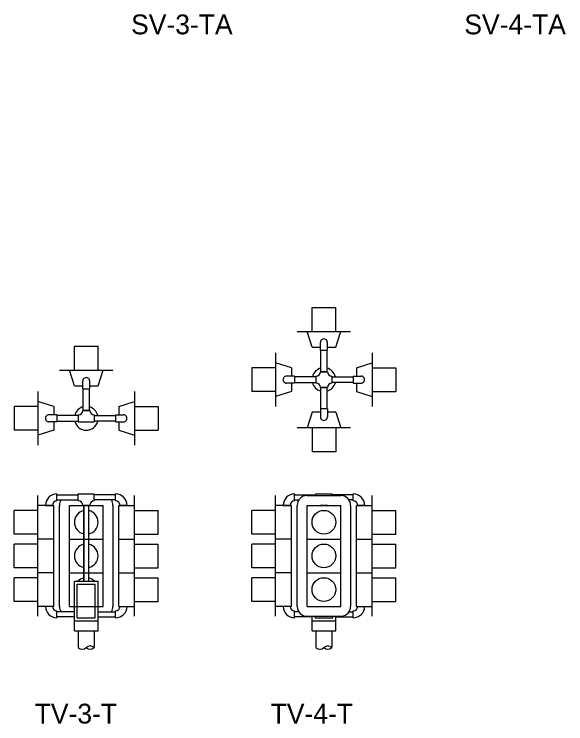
# Model space of a CAD drawing. Extents: x -816.1 to -768.4, y 449.8 to 494.3.
# Drawn here: x -783.86 to -770.21, y 451.95 to 469.51 of the extents above; entities that cross this region are included whole.
import ezdxf

# ---------------------------------------------------------------- set-up
doc = ezdxf.new("R2010")
doc.units = 0
doc.layers.add('es_NO-PLOT', color=7, linetype='Continuous')
doc.layers.add('es_SIGNAL-LIGHTING', color=7, linetype='Continuous')

msp = doc.modelspace()

# ---------------------------------------------------------------- linework, layer by layer
at = {"layer": 'es_SIGNAL-LIGHTING'}
for p, q in [((-776.488, 461.664), (-776.488, 462.252)), ((-776.488, 462.252), (-775.9, 462.252)), ((-775.9, 461.664), (-775.9, 462.252)), ((-776.856, 461.664), (-775.532, 461.664)), ((-776.488, 461.272), (-776.61, 461.664)), ((-775.9, 461.272), (-775.777, 461.664)), ((-782.37, 460.707), (-782.37, 461.295)), ((-782.37, 461.295), (-781.782, 461.295)), ((-781.782, 460.707), (-781.782, 461.295)), ((-776.488, 461.272), (-776.28, 461.272)), ((-776.28, 461.195), (-776.28, 461.391)), ((-776.108, 461.195), (-776.108, 461.391)), ((-776.108, 461.272), (-775.9, 461.272)), ((-777.389, 461.131), (-777.389, 459.807)), ((-776.28, 461.195), (-776.108, 461.195)), ((-776.267, 460.665), (-776.267, 461.195)), ((-776.12, 461.195), (-776.12, 460.665)), ((-774.999, 461.131), (-774.999, 459.807)), ((-777.389, 460.763), (-777.977, 460.763)), ((-777.977, 460.763), (-777.977, 460.175)), ((-776.996, 460.763), (-777.389, 460.886)), ((-776.996, 460.763), (-776.996, 460.555)), ((-775.391, 460.763), (-774.999, 460.886)), ((-775.391, 460.763), (-775.391, 460.555)), ((-774.999, 460.763), (-774.411, 460.763)), ((-774.411, 460.763), (-774.411, 460.175)), ((-782.738, 460.707), (-781.414, 460.707)), ((-782.37, 460.315), (-782.493, 460.707)), ((-781.782, 460.315), (-781.659, 460.707)), ((-776.28, 460.665), (-776.108, 460.665)), ((-776.108, 460.665), (-776.28, 460.665)), ((-782.162, 460.238), (-782.162, 460.434)), ((-781.99, 460.238), (-781.99, 460.434)), ((-776.92, 460.555), (-777.116, 460.555)), ((-776.92, 460.383), (-777.116, 460.383)), ((-776.996, 460.383), (-776.996, 460.175)), ((-776.92, 460.555), (-776.92, 460.383)), ((-776.39, 460.542), (-776.92, 460.542)), ((-776.92, 460.395), (-776.39, 460.395)), ((-776.39, 460.555), (-776.39, 460.383)), ((-775.998, 460.555), (-775.998, 460.383)), ((-775.998, 460.542), (-775.468, 460.542)), ((-775.468, 460.395), (-775.998, 460.395)), ((-775.468, 460.555), (-775.272, 460.555)), ((-775.468, 460.555), (-775.468, 460.383)), ((-775.468, 460.383), (-775.272, 460.383)), ((-775.391, 460.383), (-775.391, 460.175)), ((-782.37, 460.315), (-782.162, 460.315)), ((-782.162, 460.238), (-781.99, 460.238)), ((-782.15, 459.708), (-782.15, 460.238)), ((-782.003, 460.238), (-782.003, 459.708)), ((-781.99, 460.315), (-781.782, 460.315)), ((-776.28, 460.273), (-776.108, 460.273)), ((-776.108, 460.273), (-776.28, 460.273)), ((-776.267, 459.743), (-776.267, 460.273)), ((-776.12, 460.273), (-776.12, 459.743)), ((-783.271, 460.174), (-783.271, 458.85)), ((-780.881, 460.174), (-780.881, 458.85)), ((-777.389, 460.175), (-777.977, 460.175)), ((-776.996, 460.175), (-777.389, 460.052)), ((-775.391, 460.175), (-774.999, 460.052)), ((-774.999, 460.175), (-774.411, 460.175)), ((-782.879, 459.806), (-783.271, 459.929)), ((-781.273, 459.806), (-780.881, 459.929)), ((-783.271, 459.806), (-783.859, 459.806)), ((-783.859, 459.806), (-783.859, 459.218)), ((-782.879, 459.806), (-782.879, 459.598)), ((-782.162, 459.708), (-781.99, 459.708)), ((-781.99, 459.708), (-782.162, 459.708)), ((-781.273, 459.806), (-781.273, 459.598)), ((-780.881, 459.806), (-780.293, 459.806)), ((-780.293, 459.806), (-780.293, 459.218)), ((-776.28, 459.743), (-776.28, 459.547)), ((-776.108, 459.743), (-776.28, 459.743)), ((-776.108, 459.743), (-776.108, 459.547)), ((-782.802, 459.598), (-782.998, 459.598)), ((-782.802, 459.598), (-782.802, 459.426)), ((-782.272, 459.586), (-782.802, 459.586)), ((-782.272, 459.598), (-782.272, 459.426)), ((-781.88, 459.598), (-781.88, 459.426)), ((-781.88, 459.586), (-781.35, 459.586)), ((-781.35, 459.598), (-781.154, 459.598)), ((-781.35, 459.598), (-781.35, 459.426)), ((-776.488, 459.666), (-776.61, 459.274)), ((-776.28, 459.666), (-776.488, 459.666)), ((-775.9, 459.666), (-776.108, 459.666)), ((-775.9, 459.666), (-775.777, 459.274)), ((-782.802, 459.426), (-782.998, 459.426)), ((-782.879, 459.426), (-782.879, 459.218)), ((-782.802, 459.439), (-782.272, 459.439)), ((-782.272, 459.426), (-781.88, 459.426)), ((-781.35, 459.439), (-781.88, 459.439)), ((-781.35, 459.426), (-781.154, 459.426)), ((-781.273, 459.426), (-781.273, 459.218)), ((-783.271, 459.218), (-783.859, 459.218)), ((-782.879, 459.218), (-783.271, 459.096)), ((-781.273, 459.218), (-780.881, 459.096)), ((-780.881, 459.218), (-780.293, 459.218)), ((-775.532, 459.274), (-776.856, 459.274)), ((-776.488, 459.274), (-776.488, 458.686)), ((-775.9, 459.274), (-775.9, 458.686)), ((-775.9, 458.686), (-776.488, 458.686)), ((-783.271, 456.525), (-783.271, 457.603)), ((-782.802, 457.468), (-782.802, 457.64)), ((-782.802, 457.615), (-782.272, 457.615)), ((-782.272, 457.468), (-782.272, 457.64)), ((-782.272, 457.64), (-781.88, 457.64)), ((-781.88, 457.468), (-781.88, 457.64)), ((-781.35, 457.615), (-781.88, 457.615)), ((-781.35, 457.468), (-781.35, 457.64)), ((-780.881, 456.525), (-780.881, 457.603)), ((-777.389, 456.525), (-777.389, 457.603)), ((-776.92, 457.468), (-776.92, 457.64)), ((-776.92, 457.615), (-776.39, 457.615)), ((-776.61, 457.603), (-775.777, 457.603)), ((-776.39, 457.603), (-776.39, 457.64)), ((-776.39, 457.64), (-775.998, 457.64)), ((-775.998, 457.603), (-775.998, 457.64)), ((-775.468, 457.615), (-775.998, 457.615)), ((-775.468, 457.468), (-775.468, 457.64)), ((-774.999, 456.525), (-774.999, 457.603)), ((-782.802, 457.493), (-782.272, 457.493)), ((-781.35, 457.493), (-781.88, 457.493)), ((-776.92, 457.493), (-776.815, 457.493)), ((-775.468, 457.493), (-775.572, 457.493)), ((-783.271, 457.235), (-783.859, 457.235)), ((-783.859, 456.647), (-783.859, 457.235)), ((-782.879, 457.358), (-783.271, 457.358)), ((-783.096, 457.358), (-782.9, 457.358)), ((-783.084, 457.358), (-782.912, 457.358)), ((-782.879, 456.525), (-782.879, 457.358)), ((-782.738, 454.858), (-782.738, 457.358)), ((-782.493, 456.525), (-782.493, 457.358)), ((-782.493, 457.358), (-781.659, 457.358)), ((-782.174, 457.358), (-781.978, 457.358)), ((-782.162, 457.358), (-781.99, 457.358)), ((-781.99, 457.358), (-782.162, 457.358)), ((-781.99, 457.358), (-782.162, 457.358)), ((-782.137, 457.358), (-782.137, 455.483)), ((-782.137, 455.483), (-782.137, 457.358)), ((-782.015, 455.483), (-782.015, 457.358)), ((-781.659, 456.525), (-781.659, 457.358)), ((-781.414, 457.358), (-781.414, 454.858)), ((-781.273, 456.525), (-781.273, 457.358)), ((-781.273, 457.358), (-780.881, 457.358)), ((-781.056, 457.358), (-781.252, 457.358)), ((-781.068, 457.358), (-781.24, 457.358)), ((-780.881, 457.235), (-780.293, 457.235)), ((-780.293, 456.647), (-780.293, 457.235)), ((-777.389, 457.235), (-777.977, 457.235)), ((-777.977, 456.647), (-777.977, 457.235)), ((-776.996, 457.358), (-777.389, 457.358)), ((-777.214, 457.358), (-777.018, 457.358)), ((-777.202, 457.358), (-777.03, 457.358)), ((-776.996, 456.525), (-776.996, 457.358)), ((-776.856, 454.858), (-776.856, 457.358)), ((-776.61, 456.525), (-776.61, 457.358)), ((-776.61, 457.358), (-775.777, 457.358)), ((-776.292, 457.358), (-776.096, 457.358)), ((-776.28, 457.358), (-776.108, 457.358)), ((-776.108, 457.358), (-776.28, 457.358)), ((-775.777, 456.525), (-775.777, 457.358)), ((-775.532, 457.358), (-775.532, 454.858)), ((-775.391, 456.525), (-775.391, 457.358)), ((-775.391, 457.358), (-774.999, 457.358)), ((-775.174, 457.358), (-775.37, 457.358)), ((-775.186, 457.358), (-775.357, 457.358)), ((-774.999, 457.235), (-774.411, 457.235)), ((-774.411, 456.647), (-774.411, 457.235)), ((-783.271, 456.647), (-783.859, 456.647)), ((-782.879, 456.525), (-783.271, 456.525)), ((-783.271, 455.691), (-783.271, 456.525)), ((-782.879, 456.525), (-783.271, 456.525)), ((-782.879, 455.691), (-782.879, 456.525)), ((-782.493, 455.691), (-782.493, 456.525)), ((-782.493, 456.525), (-781.659, 456.525)), ((-782.493, 456.525), (-781.659, 456.525)), ((-781.659, 455.691), (-781.659, 456.525)), ((-781.273, 456.525), (-780.881, 456.525)), ((-781.273, 455.691), (-781.273, 456.525)), ((-781.273, 456.525), (-780.881, 456.525)), ((-780.881, 456.647), (-780.293, 456.647)), ((-780.881, 455.691), (-780.881, 456.525)), ((-777.389, 456.647), (-777.977, 456.647)), ((-776.996, 456.525), (-777.389, 456.525)), ((-777.389, 455.691), (-777.389, 456.525)), ((-776.996, 456.525), (-777.389, 456.525)), ((-776.996, 455.691), (-776.996, 456.525)), ((-776.61, 455.691), (-776.61, 456.525)), ((-776.61, 456.525), (-775.777, 456.525)), ((-776.61, 456.525), (-775.777, 456.525)), ((-775.777, 455.691), (-775.777, 456.525)), ((-775.391, 456.525), (-774.999, 456.525)), ((-775.391, 455.691), (-775.391, 456.525)), ((-775.391, 456.525), (-774.999, 456.525)), ((-774.999, 456.647), (-774.411, 456.647)), ((-774.999, 455.691), (-774.999, 456.525)), ((-783.271, 456.402), (-783.859, 456.402)), ((-783.859, 455.814), (-783.859, 456.402)), ((-780.881, 456.402), (-780.293, 456.402)), ((-780.293, 455.814), (-780.293, 456.402)), ((-777.389, 456.402), (-777.977, 456.402)), ((-777.977, 455.814), (-777.977, 456.402)), ((-774.999, 456.402), (-774.411, 456.402)), ((-774.411, 455.814), (-774.411, 456.402)), ((-783.271, 455.814), (-783.859, 455.814)), ((-782.879, 455.691), (-783.271, 455.691)), ((-783.271, 454.613), (-783.271, 455.691)), ((-782.879, 455.691), (-783.271, 455.691)), ((-782.879, 454.858), (-782.879, 455.691)), ((-782.493, 454.858), (-782.493, 455.691)), ((-782.493, 455.691), (-781.659, 455.691)), ((-782.493, 455.691), (-781.659, 455.691)), ((-781.659, 454.858), (-781.659, 455.691)), ((-781.273, 455.691), (-780.881, 455.691)), ((-781.273, 454.858), (-781.273, 455.691)), ((-781.273, 455.691), (-780.881, 455.691)), ((-780.881, 455.814), (-780.293, 455.814)), ((-780.881, 454.613), (-780.881, 455.691)), ((-777.389, 455.814), (-777.977, 455.814)), ((-776.996, 455.691), (-777.389, 455.691)), ((-777.389, 454.613), (-777.389, 455.691)), ((-776.996, 455.691), (-777.389, 455.691)), ((-776.996, 454.858), (-776.996, 455.691)), ((-776.61, 454.858), (-776.61, 455.691)), ((-776.61, 455.691), (-775.777, 455.691)), ((-776.61, 455.691), (-775.777, 455.691)), ((-775.777, 454.858), (-775.777, 455.691)), ((-775.391, 455.691), (-774.999, 455.691)), ((-775.391, 454.858), (-775.391, 455.691)), ((-775.391, 455.691), (-774.999, 455.691)), ((-774.999, 455.814), (-774.411, 455.814)), ((-774.999, 454.613), (-774.999, 455.691)), ((-783.271, 455.569), (-783.859, 455.569)), ((-783.859, 454.98), (-783.859, 455.569)), ((-782.37, 455.483), (-781.782, 455.483)), ((-782.37, 454.257), (-782.37, 455.483)), ((-781.782, 454.257), (-781.782, 455.483)), ((-780.881, 455.569), (-780.293, 455.569)), ((-780.293, 454.98), (-780.293, 455.569)), ((-777.389, 455.569), (-777.977, 455.569)), ((-777.977, 454.98), (-777.977, 455.569)), ((-774.999, 455.569), (-774.411, 455.569)), ((-774.411, 454.98), (-774.411, 455.569)), ((-782.297, 454.576), (-782.297, 455.409)), ((-782.297, 455.409), (-781.856, 455.409)), ((-781.856, 454.576), (-781.856, 455.409)), ((-783.271, 454.98), (-783.859, 454.98)), ((-780.881, 454.98), (-780.293, 454.98)), ((-777.389, 454.98), (-777.977, 454.98)), ((-774.999, 454.98), (-774.411, 454.98)), ((-782.879, 454.858), (-783.271, 454.858)), ((-782.912, 454.858), (-783.084, 454.858)), ((-782.493, 454.858), (-781.659, 454.858)), ((-782.162, 454.858), (-781.99, 454.858)), ((-781.273, 454.858), (-780.881, 454.858)), ((-781.24, 454.858), (-781.068, 454.858)), ((-776.996, 454.858), (-777.389, 454.858)), ((-777.03, 454.858), (-777.202, 454.858)), ((-776.61, 454.858), (-775.777, 454.858)), ((-776.28, 454.858), (-776.108, 454.858)), ((-775.391, 454.858), (-774.999, 454.858)), ((-775.357, 454.858), (-775.186, 454.858)), ((-782.802, 454.576), (-782.802, 454.748)), ((-782.37, 454.723), (-782.802, 454.723)), ((-782.37, 454.601), (-782.802, 454.601)), ((-781.782, 454.723), (-781.35, 454.723)), ((-781.782, 454.601), (-781.35, 454.601)), ((-781.35, 454.576), (-781.35, 454.748)), ((-776.92, 454.576), (-776.92, 454.748)), ((-776.815, 454.723), (-776.92, 454.723)), ((-776.488, 454.601), (-776.92, 454.601)), ((-776.614, 454.613), (-775.75, 454.613)), ((-776.488, 454.257), (-776.488, 454.613)), ((-776.414, 454.576), (-776.414, 454.613)), ((-775.973, 454.576), (-775.973, 454.613)), ((-775.9, 454.257), (-775.9, 454.613)), ((-775.9, 454.601), (-775.468, 454.601)), ((-775.572, 454.723), (-775.468, 454.723)), ((-775.468, 454.576), (-775.468, 454.748)), ((-782.37, 454.503), (-781.782, 454.503)), ((-782.297, 454.576), (-781.856, 454.576)), ((-776.488, 454.503), (-775.9, 454.503)), ((-776.414, 454.576), (-775.973, 454.576)), ((-782.37, 454.257), (-781.782, 454.257)), ((-782.272, 454.257), (-782.272, 453.84)), ((-781.88, 454.257), (-781.88, 453.84)), ((-776.488, 454.257), (-775.9, 454.257)), ((-776.39, 454.257), (-776.39, 453.84)), ((-775.998, 454.257), (-775.998, 453.84))]:
    msp.add_line(p, q, dxfattribs=at)
for centre in [(-776.194, 456.941), (-776.194, 456.108), (-776.194, 455.275)]:
    msp.add_circle(centre, 0.294, dxfattribs=at)
for centre, radius, start, end in [((-776.194, 461.391), 0.0858, 359.6941, 180.2678), ((-776.194, 460.469), 0.294, 104.4759, 165.5227), ((-776.194, 460.469), 0.294, 14.4775, 75.5208), ((-776.39, 460.665), 0.11, 270, 0), ((-775.998, 460.665), 0.11, 180, 270), ((-782.076, 460.435), 0.0858, 359.6941, 180.2678), ((-777.116, 460.469), 0.0858, 89.7322, 270.3059), ((-776.194, 460.469), 0.294, 194.4775, 255.5208), ((-776.39, 460.273), 0.11, 0, 90), ((-776.194, 460.469), 0.294, 284.4759, 345.5225), ((-775.998, 460.273), 0.11, 90, 180), ((-775.271, 460.469), 0.0858, 269.6941, 90.2678), ((-782.076, 459.512), 0.294, 104.4759, 165.5227), ((-782.272, 459.708), 0.11, 270, 0), ((-782.076, 459.512), 0.294, 14.4775, 75.5208), ((-781.88, 459.708), 0.11, 180, 270), ((-782.999, 459.512), 0.0858, 89.7322, 270.3059), ((-781.154, 459.512), 0.0858, 269.6941, 90.2678), ((-776.194, 459.546), 0.0858, 179.6941, 0.2678), ((-782.076, 459.512), 0.294, 194.4775, 345.5225), ((-782.802, 457.358), 0.282, 90, 180), ((-781.35, 457.358), 0.282, 0, 90), ((-776.92, 457.358), 0.282, 90, 180), ((-776.61, 457.358), 0.245, 90, 180), ((-775.777, 457.358), 0.245, 0, 90), ((-775.468, 457.358), 0.282, 0, 90), ((-782.802, 457.358), 0.11, 90, 180), ((-782.493, 457.358), 0.245, 146.633, 180), ((-782.272, 457.358), 0.11, 0, 90), ((-781.88, 457.358), 0.11, 90, 180), ((-781.659, 457.358), 0.245, 0, 33.367), ((-781.35, 457.358), 0.11, 0, 90), ((-776.92, 457.358), 0.11, 90, 180), ((-775.468, 457.358), 0.11, 0, 90), ((-782.076, 456.941), 0.294, 102.025, 257.975), ((-782.076, 456.941), 0.294, 282.0235, 77.9765), ((-782.076, 456.108), 0.294, 102.025, 257.975), ((-782.076, 456.108), 0.294, 282.0235, 77.9765), ((-782.076, 455.275), 0.294, 102.025, 134.9004), ((-782.076, 455.275), 0.294, 45.0996, 77.9765), ((-782.802, 454.858), 0.282, 180, 270), ((-782.802, 454.858), 0.11, 180, 270), ((-782.493, 454.858), 0.245, 180, 213.367), ((-781.659, 454.858), 0.245, 326.633, 0), ((-781.35, 454.858), 0.11, 270, 0), ((-781.35, 454.858), 0.282, 270, 0), ((-776.92, 454.858), 0.282, 180, 270), ((-776.92, 454.858), 0.11, 180, 270), ((-776.61, 454.858), 0.245, 180, 269.1643), ((-775.777, 454.858), 0.245, 276.2746, 0), ((-775.468, 454.858), 0.11, 270, 0), ((-775.468, 454.858), 0.282, 270, 0), ((-782.174, 453.943), 0.142, 226.2386, 313.7614), ((-781.978, 453.738), 0.142, 46.2386, 133.7614), ((-781.978, 453.943), 0.142, 226.2386, 313.7614), ((-776.292, 453.943), 0.142, 226.2386, 313.7614), ((-776.096, 453.738), 0.142, 46.2386, 133.7614), ((-776.096, 453.943), 0.142, 226.2386, 313.7614)]:
    msp.add_arc(centre, radius, start, end, dxfattribs=at)

# ---------------------------------------------------------------- texts
at = {"layer": 'es_NO-PLOT'}
for s, p in [('SV-3-TA', (-780.966, 469.014)), ('SV-4-TA', (-772.718, 469.014)), ('TV-3-T', (-783.352, 451.96)), ('TV-4-T', (-777.512, 451.96))]:
    msp.add_text(s, height=0.4902, dxfattribs=at).set_placement(p)

doc.saveas('drawing.dxf')
